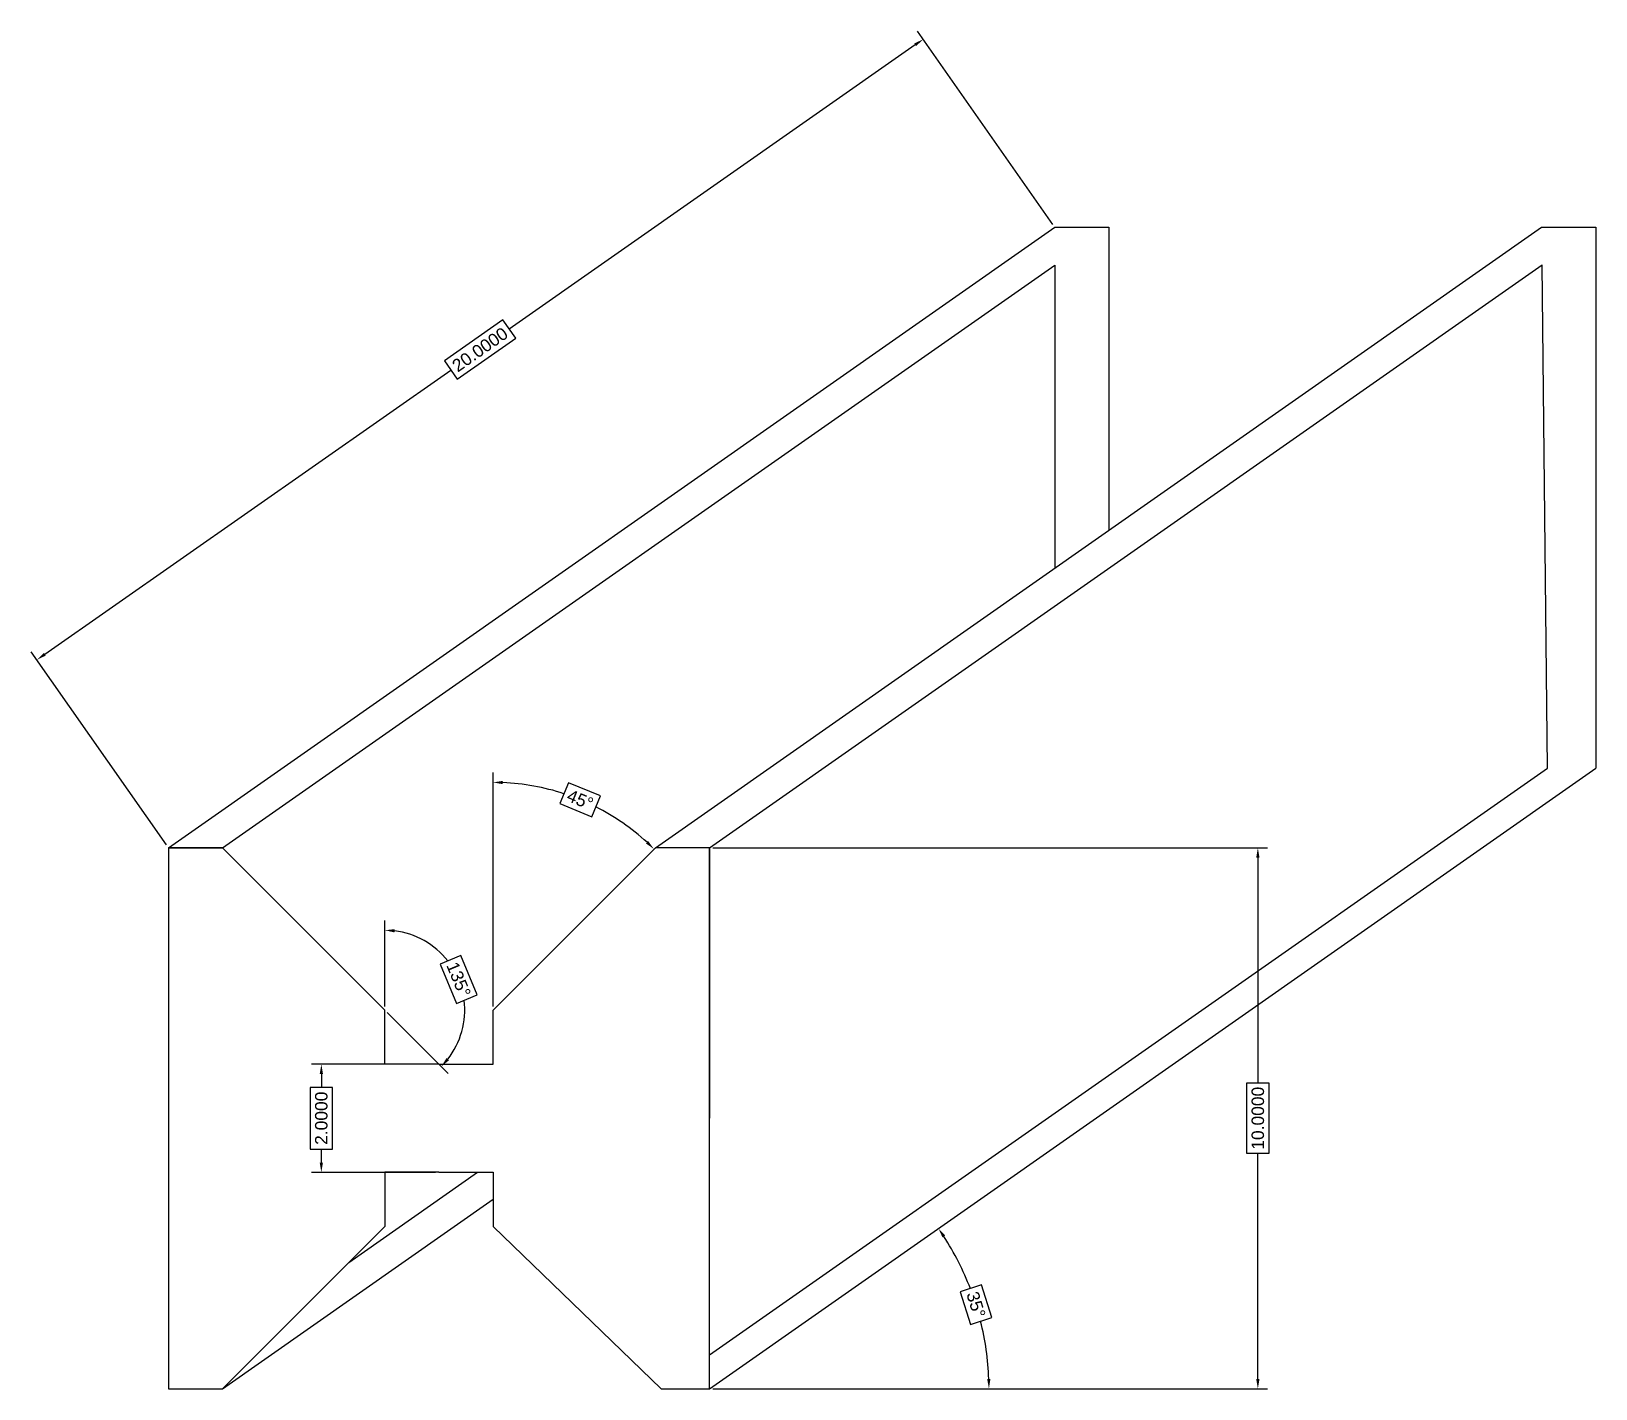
# Model space of a CAD drawing. Header units: inches. Extents: x 27.5 to 56.4, y 10.5 to 35.6.
import ezdxf

# ---------------------------------------------------------------- set-up
doc = ezdxf.new("R2010")
doc.units = ezdxf.units.IN
doc.header["$MEASUREMENT"] = 0
doc.styles.get("Standard").update_dxf_attribs({"font": 'arial.ttf'})
doc.dimstyles.get("Standard").update_dxf_attribs({"dimtxt": 0.2305, "dimasz": 0.18, "dimexe": 0.18, "dimexo": 0.0625, "dimgap": -0.09, "dimtad": 0, "dimdec": 4, "dimzin": 0, "dimdsep": 46, "dimtxsty": 'Standard', "dimcen": 0.09, "dimclrd": 6, "dimclre": 6, "dimadec": 0, "dimazin": 0, "dimtfac": 1, "dimtdec": 4, "dimtofl": 0, "dimtmove": 0, "dimatfit": 3, "dimfxl": 1, "dimtolj": 1, "dimtzin": 0, "dimarcsym": 0})

# ---------------------------------------------------------------- blocks, each defined once
blk = doc.blocks.new('*D3')
at = {"color": 6, "lineweight": -2, "transparency": 16777216}
for p, q in [((34.941, 16.508), (32.649, 16.508)), ((32.829, 16.328), (32.829, 16.078)), ((33.037, 16.078), (32.621, 16.078)), ((32.621, 16.078), (32.621, 14.938)), ((33.037, 14.938), (33.037, 16.078)), ((32.621, 14.938), (33.037, 14.938)), ((32.829, 14.688), (32.829, 14.938)), ((34.941, 14.508), (32.649, 14.508))]:
    blk.add_line(p, q, dxfattribs=at)
at = {"color": 6, "transparency": 16777216}
for points in [[(32.799, 16.328), (32.859, 16.328), (32.829, 16.508)], [(32.799, 14.688), (32.859, 14.688), (32.829, 14.508)]]:
    blk.add_solid(points, dxfattribs=at)
at = {"layer": 'Defpoints', "color": 0, "transparency": 16777216}
for p in [(35.003, 16.508), (32.829, 14.508), (35.003, 14.508)]:
    blk.add_point(p, dxfattribs=at)
at = {"color": 0, "transparency": 16777216, "insert": (32.829, 15.508), "char_height": 0.2305, "attachment_point": 5, "rotation": 90}
blk.add_mtext('\\A1;2.0000', dxfattribs=at)
blk = doc.blocks.new('*D4')
at = {"color": 6, "lineweight": -2, "transparency": 16777216}
for p, q in [((46.35, 32.031), (43.85, 35.601)), ((43.806, 35.351), (36.302, 30.096)), ((36.183, 30.267), (35.103, 29.51)), ((36.422, 29.926), (36.183, 30.267)), ((35.341, 29.17), (36.422, 29.926)), ((35.103, 29.51), (35.341, 29.17)), ((27.718, 24.086), (35.222, 29.34)), ((29.967, 20.56), (27.467, 24.13))]:
    blk.add_line(p, q, dxfattribs=at)
at = {"color": 6, "transparency": 16777216}
for points in [[(43.789, 35.375), (43.823, 35.326), (43.954, 35.454)], [(27.701, 24.11), (27.735, 24.061), (27.571, 23.982)]]:
    blk.add_solid(points, dxfattribs=at)
at = {"layer": 'Defpoints', "color": 0, "transparency": 16777216}
for p in [(43.954, 35.454), (46.386, 31.98), (30.003, 20.508)]:
    blk.add_point(p, dxfattribs=at)
at = {"color": 0, "transparency": 16777216, "insert": (35.762, 29.718), "char_height": 0.2305, "attachment_point": 5, "rotation": 35}
blk.add_mtext('\\A1;20.0000', dxfattribs=at)
blk = doc.blocks.new('*D5')
at = {"color": 6, "lineweight": -2, "transparency": 16777216}
for p, q in [((40.066, 20.508), (50.321, 20.508)), ((50.141, 20.328), (50.141, 16.155)), ((50.349, 16.155), (49.933, 16.155)), ((49.933, 16.155), (49.933, 14.862)), ((50.349, 14.862), (50.349, 16.155)), ((49.933, 14.862), (50.349, 14.862)), ((50.141, 10.688), (50.141, 14.862)), ((40.066, 10.508), (50.321, 10.508))]:
    blk.add_line(p, q, dxfattribs=at)
at = {"color": 6, "transparency": 16777216}
for points in [[(50.111, 20.328), (50.171, 20.328), (50.141, 20.508)], [(50.111, 10.688), (50.171, 10.688), (50.141, 10.508)]]:
    blk.add_solid(points, dxfattribs=at)
at = {"layer": 'Defpoints', "color": 0, "transparency": 16777216}
for p in [(40.003, 20.508), (40.003, 10.508), (50.141, 10.508)]:
    blk.add_point(p, dxfattribs=at)
at = {"color": 0, "transparency": 16777216, "insert": (50.141, 15.508), "char_height": 0.2305, "attachment_point": 5, "rotation": 90}
blk.add_mtext('\\A1;10.0000', dxfattribs=at)
blk = doc.blocks.new('*D6')
at = {"color": 6, "lineweight": -2, "transparency": 16777216}
for p, q in [((34.003, 17.571), (34.003, 19.164)), ((35.407, 18.517), (35.024, 18.358)), ((35.71, 17.788), (35.407, 18.517)), ((35.024, 18.358), (35.326, 17.629)), ((35.326, 17.629), (35.71, 17.788)), ((34.047, 17.464), (35.174, 16.338))]:
    blk.add_line(p, q, dxfattribs=at)
for start, end in [(38.0159, 83.0075), (321.9925, 6.9841)]:
    blk.add_arc((34.003, 17.508), 1.476, start, end, dxfattribs=at)
at = {"color": 6, "transparency": 16777216}
for points in [[(34.181, 18.943), (34.185, 19.003), (34.003, 18.984)], [(35.188, 16.58), (35.143, 16.62), (35.047, 16.465)]]:
    blk.add_solid(points, dxfattribs=at)
at = {"layer": 'Defpoints', "color": 0, "transparency": 16777216}
for p in [(31.003, 20.508), (34.003, 17.508), (34.003, 17.508), (35.479, 17.508), (34.003, 16.508)]:
    blk.add_point(p, dxfattribs=at)
at = {"color": 0, "transparency": 16777216, "insert": (35.367, 18.073), "char_height": 0.2305, "attachment_point": 5, "rotation": 292.5}
blk.add_mtext('\\A1;135°', dxfattribs=at)
blk = doc.blocks.new('*D7')
at = {"color": 6, "lineweight": -2, "transparency": 16777216}
for p, q in [((36.003, 17.571), (36.003, 21.897)), ((37.397, 21.711), (37.238, 21.328)), ((37.989, 21.466), (37.397, 21.711)), ((37.831, 21.083), (37.989, 21.466)), ((37.238, 21.328), (37.831, 21.083))]:
    blk.add_line(p, q, dxfattribs=at)
for start, end in [(71.8703, 87.5496), (47.4504, 63.1297)]:
    blk.add_arc((36.003, 17.508), 4.209, start, end, dxfattribs=at)
at = {"color": 6, "transparency": 16777216}
for points in [[(36.182, 21.684), (36.184, 21.744), (36.003, 21.717)], [(38.87, 20.631), (38.829, 20.588), (38.979, 20.485)]]:
    blk.add_solid(points, dxfattribs=at)
at = {"layer": 'Defpoints', "color": 0, "transparency": 16777216}
for p in [(38.108, 21.154), (39.003, 20.508), (36.003, 17.508), (36.003, 17.508), (36.003, 16.508)]:
    blk.add_point(p, dxfattribs=at)
at = {"color": 0, "transparency": 16777216, "insert": (37.614, 21.397), "char_height": 0.2305, "attachment_point": 5, "rotation": 337.5}
blk.add_mtext('\\A1;45°', dxfattribs=at)
blk = doc.blocks.new('*D8')
at = {"color": 6, "lineweight": -2, "transparency": 16777216}
for p, q in [((45.034, 12.426), (44.638, 12.301)), ((44.638, 12.301), (44.828, 11.698)), ((45.224, 11.823), (45.034, 12.426)), ((44.828, 11.698), (45.224, 11.823)), ((40.066, 10.508), (45.35, 10.508))]:
    blk.add_line(p, q, dxfattribs=at)
for start, end in [(21.0065, 33.0039), (1.9961, 13.9935)]:
    blk.add_arc((40.003, 10.508), 5.167, start, end, dxfattribs=at)
at = {"color": 6, "transparency": 16777216}
for points in [[(44.311, 13.306), (44.361, 13.34), (44.236, 13.472)], [(45.197, 10.689), (45.137, 10.688), (45.17, 10.508)]]:
    blk.add_solid(points, dxfattribs=at)
at = {"layer": 'Defpoints', "color": 0, "transparency": 16777216}
for p in [(56.386, 21.98), (45.063, 11.553), (39.113, 10.508), (40.003, 10.508), (40.003, 10.508)]:
    blk.add_point(p, dxfattribs=at)
at = {"color": 0, "transparency": 16777216, "insert": (44.931, 12.062), "char_height": 0.2305, "attachment_point": 5, "rotation": 287.5}
blk.add_mtext('\\A1;35°', dxfattribs=at)

msp = doc.modelspace()

# ---------------------------------------------------------------- linework, layer by layer
for p, q in [((30.00307, 20.50843), (46.38611, 31.97996)), ((39.00307, 20.50843), (55.38611, 31.97996)), ((46.38611, 31.97996), (47.38611, 31.97996)), ((47.38611, 31.97996), (47.38611, 26.3783)), ((55.38611, 31.97996), (56.38611, 31.97996)), ((56.38611, 31.97996), (56.38611, 21.97996)), ((31.00307, 20.50843), (46.38611, 31.27975)), ((40.00307, 20.50843), (55.39375, 31.2851)), ((46.38611, 31.27975), (46.38611, 25.67809)), ((55.496, 21.97996), (55.39375, 31.2851)), ((40.00307, 10.50843), (56.38611, 21.97996)), ((40.00307, 11.1317), (55.496, 21.97996)), ((30.00307, 20.50843), (30.00307, 10.50843)), ((30.00307, 20.50843), (31.00307, 20.50843)), ((31.00307, 20.50843), (30.00307, 20.50843)), ((34.00307, 17.50843), (31.00307, 20.50843)), ((36.00307, 17.50843), (39.00307, 20.50843)), ((40.00307, 20.50843), (39.00307, 20.50843)), ((40.00307, 10.50843), (40.00307, 20.50843)), ((40.00307, 20.50843), (40.00307, 15.50843)), ((34.00307, 16.50843), (34.00307, 17.50843)), ((36.00307, 16.50843), (36.00307, 17.50843)), ((35.00307, 16.50843), (34.00307, 16.50843)), ((35.00307, 16.50843), (36.00307, 16.50843)), ((33.33871, 12.84407), (35.71566, 14.50843)), ((35.00307, 14.50843), (34.00307, 14.50843)), ((34.00307, 14.50843), (34.00307, 13.50843)), ((35.00307, 14.50843), (36.00307, 14.50843)), ((36.00307, 14.50843), (36.00307, 13.50843)), ((31.00307, 10.50843), (36.00307, 14.00947)), ((34.00307, 13.50843), (31.00307, 10.50843)), ((36.00307, 13.50843), (39.11296, 10.50843)), ((30.00307, 10.50843), (31.00307, 10.50843)), ((39.11296, 10.50843), (40.00307, 10.50843))]:
    msp.add_line(p, q)

# ---------------------------------------------------------------- dimensions: what is measured, and where the dimension line sits
at = {"color": 40, "true_color": 0xf8d731}
dim = msp.add_aligned_dim(p1=(30.00307, 20.50843), p2=(46.38611, 31.97996), distance=4.24087, dimstyle='Standard', dxfattribs=at)
dim.commit()
dim.dimension.update_dxf_attribs({"geometry": '*D4', "text_midpoint": (35.76213, 29.71812)})
for base, line1, line2, picture, middle in [((45.06333, 11.55329), ((40.00307, 10.50843), (56.38611, 21.97996)), ((39.11296, 10.50843), (40.00307, 10.50843)), '*D8', (44.93093, 12.06218)), ((38.1076, 21.15358), ((36.00307, 17.50843), (39.00307, 20.50843)), ((36.00307, 16.50843), (36.00307, 17.50843)), '*D7', (37.61381, 21.39709)), ((35.47889, 17.50843), ((34.00307, 17.50843), (31.00307, 20.50843)), ((34.00307, 16.50843), (34.00307, 17.50843)), '*D6', (35.36655, 18.0732))]:
    dim = msp.add_angular_dim_2l(base=base, line1=line1, line2=line2, dimstyle='Standard', dxfattribs=at)
    dim.commit()
    dim.dimension.update_dxf_attribs({"geometry": picture, "text_midpoint": middle})
dim = msp.add_linear_dim(base=(50.14085, 10.50843), p1=(40.00307, 20.50843), p2=(40.00307, 10.50843), angle=90, dimstyle='Standard', dxfattribs=at)
dim.commit()
dim.dimension.update_dxf_attribs({"geometry": '*D5', "text_midpoint": (50.14085, 15.50843)})
dim = msp.add_linear_dim(base=(32.82918, 14.50843), p1=(35.00307, 16.50843), p2=(35.00307, 14.50843), angle=90, dimstyle='Standard')
dim.commit()
dim.dimension.update_dxf_attribs({"geometry": '*D3', "text_midpoint": (32.82918, 15.50843)})

doc.saveas('drawing.dxf')
